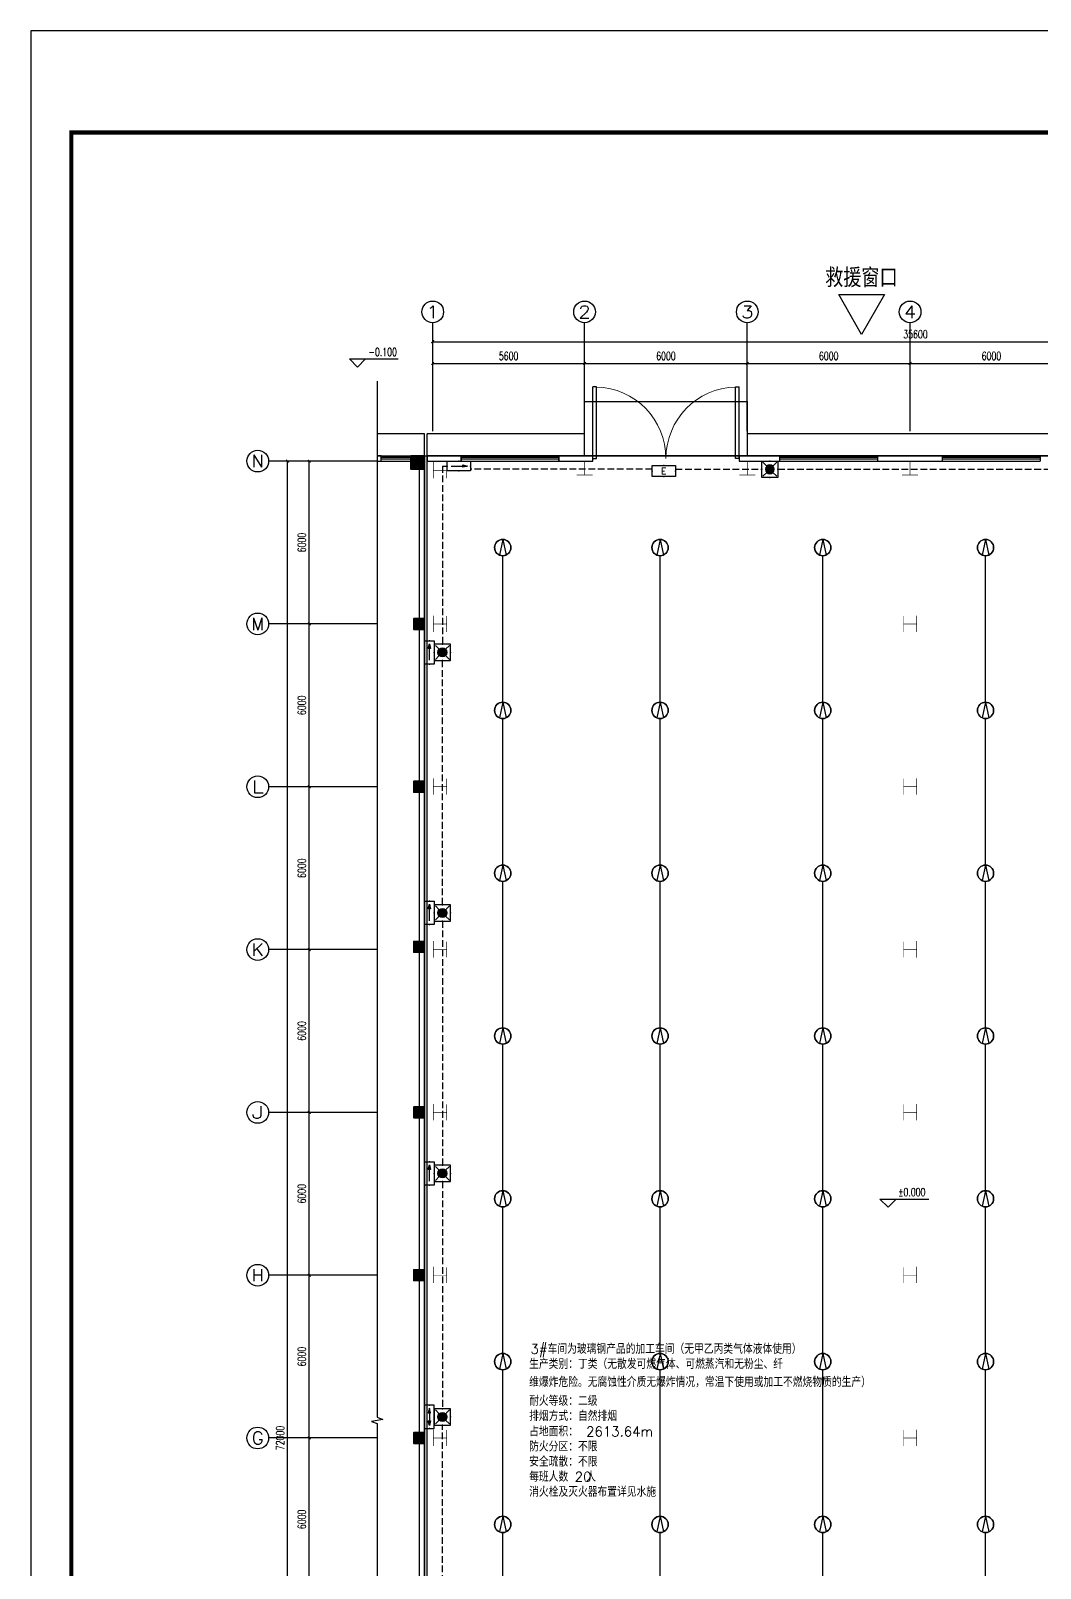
# Model space of a CAD drawing. Extents: x 524855 to 963750, y -788556 to -453694.
# Drawn here: x 681432 to 718651, y -670378 to -613718 of the extents above; entities that cross this region are included whole.
import ezdxf
from ezdxf.enums import TextEntityAlignment as Align

# ---------------------------------------------------------------- set-up
doc = ezdxf.new("R2010")
doc.units = 0
doc.header["$LTSCALE"] = 1000
doc.header["$MEASUREMENT"] = 0
doc.linetypes.add('DASH', pattern=[0.35, 0.25, -0.1])
doc.layers.get('0').update_dxf_attribs({"color": 8})
for name, color, linetype in [('AXIS', 8, 'Continuous'), ('AXIS_TEXT', 8, 'Continuous'), ('COLUMN', 8, 'Continuous'), ('DIM_ELEV', 8, 'Continuous'), ('DIM_SYMB', 8, 'Continuous'), ('E-BZ', 4, 'Continuous'), ('E-PT', 1, 'Continuous'), ('E-SB', 3, 'Continuous'), ('E-YJ', 2, 'DASH'), ('GROUND', 8, 'Continuous'), ('PUB_HATCH', 8, 'Continuous'), ('PUB_TEXT', 8, 'Continuous'), ('RAIL', 8, 'Continuous'), ('WALL', 8, 'Continuous'), ('WINDOW', 8, 'Continuous')]:
    doc.layers.add(name, color=color, linetype=linetype)
doc.layers.add('柱', color=8, linetype='Continuous', lineweight=35)
doc.styles.add('_TCH_AXIS', font='COMPLEX', dxfattribs={"bigfont": 'GBCBIG'})
doc.styles.add('_TCH_DIM', font='SIMPLEX', dxfattribs={"bigfont": 'GBCBIG'})
doc.styles.add('_TCH_DIM_T3', font='SIMPLEX', dxfattribs={"width": 0.705882, "bigfont": 'GBCBIG'})
doc.styles.add('_TEL_ATTDEF', font='SIMPLEX', dxfattribs={"bigfont": 'HZTXT'})
doc.styles.add('_TEL_DIM', font='SIMPLEX', dxfattribs={"width": 0.8, "height": 3.5, "bigfont": 'HZTXT'})
doc.styles.add('COMPLEX', font='COMPLEX')
doc.styles.add('hztxt', font='txt', dxfattribs={"height": 10, "bigfont": 'hztxt.shx'})
doc.styles.add('宋体(0.8)', font='', dxfattribs={"width": 0.8})
doc.styles.get('宋体(0.8)').set_extended_font_data('SimSun')
doc.dimstyles.new('_TCH_ARCH&&100', dxfattribs={"dimtxt": 297.5, "dimasz": 100, "dimexe": 250, "dimexo": 300, "dimgap": 126.25, "dimtad": 1, "dimdec": 0, "dimzin": 0, "dimdsep": 46, "dimtxsty": '_TCH_DIM_T3', "dimblk": 'ARCHTICK', "dimcen": 0.09, "dimazin": 2, "dimtfac": 1, "dimtdec": 0, "dimtix": 1, "dimtmove": 2, "dimatfit": 3, "dimfxl": 0, "dimtolj": 1, "dimtzin": 0, "dimarcsym": 0})

# ---------------------------------------------------------------- blocks, each defined once
blk = doc.blocks.new('$WINLIB2D$00000001')
at = {"color": 0}
for points in [[(-0.5, 0.5), (-0.5, -0.5)], [(-0.5, 0.5), (0.5, 0.5)], [(0.5, -0.5), (0.5, 0.5)], [(0.5, 0.167), (-0.5, 0.167)], [(0.5, -0.167), (-0.5, -0.167)], [(-0.5, -0.5), (0.5, -0.5)]]:
    blk.add_lwpolyline(points, dxfattribs=at)
blk = doc.blocks.new('$DorLib2D$00000002')
for p, q in [((-0.5, 0), (-0.5, 0.4875)), ((-0.475, 0.4875), (-0.5, 0.4875)), ((-0.475, 0), (-0.475, 0.4875)), ((0.475, 0), (0.475, 0.4875)), ((0.475, 0.4875), (0.5, 0.4875)), ((0.5, 0), (0.5, 0.4875)), ((-0.5, 0), (-0.475, 0)), ((0.5, 0), (0.475, 0))]:
    blk.add_line(p, q)
at = {"lineweight": 13}
for centre, start, end in [((-0.4875, 0), 0, 88.53072), ((0.4875, 0), 91.46928, 180)]:
    blk.add_arc(centre, 0.4875, start, end, dxfattribs=at)
blk = doc.blocks.new('_FZH')
blk.add_lwpolyline([(-0.5, -0.5), (0.5, -0.5), (0.5, 0.5), (-0.5, 0.5)], close=True)
at = {"layer": 'PUB_HATCH'}
blk.add_solid([(-0.5, -0.5), (0.5, -0.5), (-0.5, 0.5), (0.5, 0.5)], dxfattribs=at)
blk = doc.blocks.new('_AXISO')
blk.add_circle((0, 0), 0.5)
at = {"layer": 'AXIS_TEXT', "style": 'COMPLEX', "width": 1.041667}
blk.add_attdef('A', text='', height=0.56, dxfattribs=at).set_placement((-0.25, -0.28), (0.25, -0.28), align=Align.FIT)
blk = doc.blocks.new('_ArchTick')
at = {"color": 0, "linetype": 'ByBlock', "const_width": 0.4}
blk.add_lwpolyline([(-0.5, -0.5), (0.5, 0.5)], dxfattribs=at)
blk = doc.blocks.new('*D58')
at = {"layer": 'AXIS', "color": 0, "lineweight": -2}
for p, q in [((696251, -628178), (696251, -624928)), ((731851, -628178), (731851, -624928)), ((696251, -625178), (731851, -625178))]:
    blk.add_line(p, q, dxfattribs=at)
at = {"layer": 'Defpoints', "color": 0}
for p in [(731851, -625178), (696251, -628478), (731851, -628478)]:
    blk.add_point(p, dxfattribs=at)
at = {"layer": 'AXIS', "color": 0, "lineweight": -2, "xscale": 100, "yscale": 100, "zscale": 100, "rotation": 180}
blk.add_blockref('_ArchTick', (696251, -625178), dxfattribs=at)
at = {"layer": 'AXIS', "color": 0, "lineweight": -2, "xscale": 100, "yscale": 100, "zscale": 100}
blk.add_blockref('_ArchTick', (731851, -625178), dxfattribs=at)
at = {"layer": 'AXIS', "color": 0, "insert": (714051, -624903), "char_height": 297.5, "attachment_point": 5, "style": '_TCH_DIM_T3'}
blk.add_mtext('\\A1;35600', dxfattribs=at)
blk = doc.blocks.new('*D59')
at = {"layer": 'AXIS', "color": 0, "lineweight": -2}
for p, q in [((696251, -628178), (696251, -625728)), ((696251, -625978), (701851, -625978)), ((701851, -628178), (701851, -625728))]:
    blk.add_line(p, q, dxfattribs=at)
at = {"layer": 'Defpoints', "color": 0}
for p in [(701851, -625978), (696251, -628478), (701851, -628478)]:
    blk.add_point(p, dxfattribs=at)
at = {"layer": 'AXIS', "color": 0, "lineweight": -2, "xscale": 100, "yscale": 100, "zscale": 100, "rotation": 180}
blk.add_blockref('_ArchTick', (696251, -625978), dxfattribs=at)
at = {"layer": 'AXIS', "color": 0, "lineweight": -2, "xscale": 100, "yscale": 100, "zscale": 100}
blk.add_blockref('_ArchTick', (701851, -625978), dxfattribs=at)
at = {"layer": 'AXIS', "color": 0, "insert": (699051, -625703), "char_height": 297.5, "attachment_point": 5, "style": '_TCH_DIM_T3'}
blk.add_mtext('\\A1;5600', dxfattribs=at)
blk = doc.blocks.new('*D60')
at = {"layer": 'AXIS', "color": 0, "lineweight": -2}
for p, q in [((701851, -628178), (701851, -625728)), ((701851, -625978), (707851, -625978)), ((707851, -628178), (707851, -625728))]:
    blk.add_line(p, q, dxfattribs=at)
at = {"layer": 'Defpoints', "color": 0}
for p in [(707851, -625978), (701851, -628478), (707851, -628478)]:
    blk.add_point(p, dxfattribs=at)
at = {"layer": 'AXIS', "color": 0, "lineweight": -2, "xscale": 100, "yscale": 100, "zscale": 100, "rotation": 180}
blk.add_blockref('_ArchTick', (701851, -625978), dxfattribs=at)
at = {"layer": 'AXIS', "color": 0, "lineweight": -2, "xscale": 100, "yscale": 100, "zscale": 100}
blk.add_blockref('_ArchTick', (707851, -625978), dxfattribs=at)
at = {"layer": 'AXIS', "color": 0, "insert": (704851, -625703), "char_height": 297.5, "attachment_point": 5, "style": '_TCH_DIM_T3'}
blk.add_mtext('\\A1;6000', dxfattribs=at)
blk = doc.blocks.new('*D61')
at = {"layer": 'AXIS', "color": 0, "lineweight": -2}
for p, q in [((707851, -628178), (707851, -625728)), ((707851, -625978), (713851, -625978)), ((713851, -628178), (713851, -625728))]:
    blk.add_line(p, q, dxfattribs=at)
at = {"layer": 'Defpoints', "color": 0}
for p in [(713851, -625978), (707851, -628478), (713851, -628478)]:
    blk.add_point(p, dxfattribs=at)
at = {"layer": 'AXIS', "color": 0, "lineweight": -2, "xscale": 100, "yscale": 100, "zscale": 100, "rotation": 180}
blk.add_blockref('_ArchTick', (707851, -625978), dxfattribs=at)
at = {"layer": 'AXIS', "color": 0, "lineweight": -2, "xscale": 100, "yscale": 100, "zscale": 100}
blk.add_blockref('_ArchTick', (713851, -625978), dxfattribs=at)
at = {"layer": 'AXIS', "color": 0, "insert": (710851, -625703), "char_height": 297.5, "attachment_point": 5, "style": '_TCH_DIM_T3'}
blk.add_mtext('\\A1;6000', dxfattribs=at)
blk = doc.blocks.new('*D62')
at = {"layer": 'AXIS', "color": 0, "lineweight": -2}
for p, q in [((713851, -628178), (713851, -625728)), ((713851, -625978), (719851, -625978)), ((719851, -628178), (719851, -625728))]:
    blk.add_line(p, q, dxfattribs=at)
at = {"layer": 'Defpoints', "color": 0}
for p in [(719851, -625978), (713851, -628478), (719851, -628478)]:
    blk.add_point(p, dxfattribs=at)
at = {"layer": 'AXIS', "color": 0, "lineweight": -2, "xscale": 100, "yscale": 100, "zscale": 100, "rotation": 180}
blk.add_blockref('_ArchTick', (713851, -625978), dxfattribs=at)
at = {"layer": 'AXIS', "color": 0, "lineweight": -2, "xscale": 100, "yscale": 100, "zscale": 100}
blk.add_blockref('_ArchTick', (719851, -625978), dxfattribs=at)
at = {"layer": 'AXIS', "color": 0, "insert": (716851, -625703), "char_height": 297.5, "attachment_point": 5, "style": '_TCH_DIM_T3'}
blk.add_mtext('\\A1;6000', dxfattribs=at)
blk = doc.blocks.new('*D79')
at = {"layer": 'AXIS', "color": 0, "lineweight": -2}
for p, q in [((693901, -629578), (690651, -629578)), ((690901, -701578), (690901, -629578)), ((693901, -701578), (690651, -701578))]:
    blk.add_line(p, q, dxfattribs=at)
at = {"layer": 'Defpoints', "color": 0}
for p in [(690901, -629578), (694201, -629578), (694201, -701578)]:
    blk.add_point(p, dxfattribs=at)
at = {"layer": 'AXIS', "color": 0, "lineweight": -2, "xscale": 100, "yscale": 100, "zscale": 100}
for p, rotation in [((690901, -629578), 90), ((690901, -701578), 270)]:
    blk.add_blockref('_ArchTick', p, dxfattribs=dict(at, rotation=rotation))
at = {"layer": 'AXIS', "color": 0, "insert": (690626, -665578), "char_height": 297.5, "attachment_point": 5, "rotation": 90, "style": '_TCH_DIM_T3'}
blk.add_mtext('\\A1;72000', dxfattribs=at)
blk = doc.blocks.new('*D85')
at = {"layer": 'AXIS', "color": 0, "lineweight": -2}
for p, q in [((693901, -665578), (691451, -665578)), ((691701, -671578), (691701, -665578)), ((693901, -671578), (691451, -671578))]:
    blk.add_line(p, q, dxfattribs=at)
at = {"layer": 'Defpoints', "color": 0}
for p in [(691701, -665578), (694201, -665578), (694201, -671578)]:
    blk.add_point(p, dxfattribs=at)
at = {"layer": 'AXIS', "color": 0, "lineweight": -2, "xscale": 100, "yscale": 100, "zscale": 100}
for p, rotation in [((691701, -665578), 90), ((691701, -671578), 270)]:
    blk.add_blockref('_ArchTick', p, dxfattribs=dict(at, rotation=rotation))
at = {"layer": 'AXIS', "color": 0, "insert": (691426, -668578), "char_height": 297.5, "attachment_point": 5, "rotation": 90, "style": '_TCH_DIM_T3'}
blk.add_mtext('\\A1;6000', dxfattribs=at)
blk = doc.blocks.new('*D86')
at = {"layer": 'AXIS', "color": 0, "lineweight": -2}
for p, q in [((693901, -659578), (691451, -659578)), ((691701, -665578), (691701, -659578)), ((693901, -665578), (691451, -665578))]:
    blk.add_line(p, q, dxfattribs=at)
at = {"layer": 'Defpoints', "color": 0}
for p in [(691701, -659578), (694201, -659578), (694201, -665578)]:
    blk.add_point(p, dxfattribs=at)
at = {"layer": 'AXIS', "color": 0, "lineweight": -2, "xscale": 100, "yscale": 100, "zscale": 100}
for p, rotation in [((691701, -659578), 90), ((691701, -665578), 270)]:
    blk.add_blockref('_ArchTick', p, dxfattribs=dict(at, rotation=rotation))
at = {"layer": 'AXIS', "color": 0, "insert": (691426, -662578), "char_height": 297.5, "attachment_point": 5, "rotation": 90, "style": '_TCH_DIM_T3'}
blk.add_mtext('\\A1;6000', dxfattribs=at)
blk = doc.blocks.new('*D87')
at = {"layer": 'AXIS', "color": 0, "lineweight": -2}
for p, q in [((693901, -653578), (691451, -653578)), ((691701, -659578), (691701, -653578)), ((693901, -659578), (691451, -659578))]:
    blk.add_line(p, q, dxfattribs=at)
at = {"layer": 'Defpoints', "color": 0}
for p in [(691701, -653578), (694201, -653578), (694201, -659578)]:
    blk.add_point(p, dxfattribs=at)
at = {"layer": 'AXIS', "color": 0, "lineweight": -2, "xscale": 100, "yscale": 100, "zscale": 100}
for p, rotation in [((691701, -653578), 90), ((691701, -659578), 270)]:
    blk.add_blockref('_ArchTick', p, dxfattribs=dict(at, rotation=rotation))
at = {"layer": 'AXIS', "color": 0, "insert": (691426, -656578), "char_height": 297.5, "attachment_point": 5, "rotation": 90, "style": '_TCH_DIM_T3'}
blk.add_mtext('\\A1;6000', dxfattribs=at)
blk = doc.blocks.new('*D88')
at = {"layer": 'AXIS', "color": 0, "lineweight": -2}
for p, q in [((693901, -647578), (691451, -647578)), ((691701, -653578), (691701, -647578)), ((693901, -653578), (691451, -653578))]:
    blk.add_line(p, q, dxfattribs=at)
at = {"layer": 'Defpoints', "color": 0}
for p in [(691701, -647578), (694201, -647578), (694201, -653578)]:
    blk.add_point(p, dxfattribs=at)
at = {"layer": 'AXIS', "color": 0, "lineweight": -2, "xscale": 100, "yscale": 100, "zscale": 100}
for p, rotation in [((691701, -647578), 90), ((691701, -653578), 270)]:
    blk.add_blockref('_ArchTick', p, dxfattribs=dict(at, rotation=rotation))
at = {"layer": 'AXIS', "color": 0, "insert": (691426, -650578), "char_height": 297.5, "attachment_point": 5, "rotation": 90, "style": '_TCH_DIM_T3'}
blk.add_mtext('\\A1;6000', dxfattribs=at)
blk = doc.blocks.new('*D89')
at = {"layer": 'AXIS', "color": 0, "lineweight": -2}
for p, q in [((693901, -641578), (691451, -641578)), ((691701, -647578), (691701, -641578)), ((693901, -647578), (691451, -647578))]:
    blk.add_line(p, q, dxfattribs=at)
at = {"layer": 'Defpoints', "color": 0}
for p in [(691701, -641578), (694201, -641578), (694201, -647578)]:
    blk.add_point(p, dxfattribs=at)
at = {"layer": 'AXIS', "color": 0, "lineweight": -2, "xscale": 100, "yscale": 100, "zscale": 100}
for p, rotation in [((691701, -641578), 90), ((691701, -647578), 270)]:
    blk.add_blockref('_ArchTick', p, dxfattribs=dict(at, rotation=rotation))
at = {"layer": 'AXIS', "color": 0, "insert": (691426, -644578), "char_height": 297.5, "attachment_point": 5, "rotation": 90, "style": '_TCH_DIM_T3'}
blk.add_mtext('\\A1;6000', dxfattribs=at)
blk = doc.blocks.new('*D90')
at = {"layer": 'AXIS', "color": 0, "lineweight": -2}
for p, q in [((693901, -635578), (691451, -635578)), ((691701, -641578), (691701, -635578)), ((693901, -641578), (691451, -641578))]:
    blk.add_line(p, q, dxfattribs=at)
at = {"layer": 'Defpoints', "color": 0}
for p in [(691701, -635578), (694201, -635578), (694201, -641578)]:
    blk.add_point(p, dxfattribs=at)
at = {"layer": 'AXIS', "color": 0, "lineweight": -2, "xscale": 100, "yscale": 100, "zscale": 100}
for p, rotation in [((691701, -635578), 90), ((691701, -641578), 270)]:
    blk.add_blockref('_ArchTick', p, dxfattribs=dict(at, rotation=rotation))
at = {"layer": 'AXIS', "color": 0, "insert": (691426, -638578), "char_height": 297.5, "attachment_point": 5, "rotation": 90, "style": '_TCH_DIM_T3'}
blk.add_mtext('\\A1;6000', dxfattribs=at)
blk = doc.blocks.new('*D91')
at = {"layer": 'AXIS', "color": 0, "lineweight": -2}
for p, q in [((693901, -629578), (691451, -629578)), ((691701, -635578), (691701, -629578)), ((693901, -635578), (691451, -635578))]:
    blk.add_line(p, q, dxfattribs=at)
at = {"layer": 'Defpoints', "color": 0}
for p in [(691701, -629578), (694201, -629578), (694201, -635578)]:
    blk.add_point(p, dxfattribs=at)
at = {"layer": 'AXIS', "color": 0, "lineweight": -2, "xscale": 100, "yscale": 100, "zscale": 100}
for p, rotation in [((691701, -629578), 90), ((691701, -635578), 270)]:
    blk.add_blockref('_ArchTick', p, dxfattribs=dict(at, rotation=rotation))
at = {"layer": 'AXIS', "color": 0, "insert": (691426, -632578), "char_height": 297.5, "attachment_point": 5, "rotation": 90, "style": '_TCH_DIM_T3'}
blk.add_mtext('\\A1;6000', dxfattribs=at)
blk = doc.blocks.new('$equip$00002832')
for q in [(-0.203, -0.457), (0.203, -0.457)]:
    blk.add_line((0, 0.5), q)
blk.add_lwpolyline([(0.5, 0, 1), (-0.5, 0, 1), (0.5, 0, -0.625089)], format="xyb")
blk.add_circle((0, 0), 0.5)
for p in [(-0.5, 0), (0, 0.5), (0.5, 0), (0, -0.5)]:
    blk.add_point(p)
at = {"color": 7, "style": '_TEL_DIM', "flags": 1}
for tag in ['A', 'REMARK']:
    blk.add_attdef(tag, text='', height=0.00002, dxfattribs=at).set_placement((0, 0), align=Align.MIDDLE_CENTER)
blk = doc.blocks.new('$equip$00002534')
for p, q in [((-0.72, 0.66), (-0.72, 0)), ((0.72, 0.66), (-0.72, 0.66)), ((-0.72, 0), (0.72, 0)), ((0.72, 0), (0.72, 0.66))]:
    blk.add_line(p, q)
blk.add_lwpolyline([(-0.72, 0.66), (-0.72, 0), (0.72, 0), (0.72, 0.66), (-0.72, 0.66), (-0.72, 0)])
for p in [(-0.72, 0.33), (0, 0.66), (0, 0), (0.72, 0.33)]:
    blk.add_point(p)
at = {"color": 7, "style": '_TEL_DIM'}
blk.add_attdef('$TEXT$', text='', height=0.4, dxfattribs=at).set_placement((0, 0.33), align=Align.MIDDLE_CENTER)
at = {"color": 7, "style": '_TEL_DIM', "flags": 1}
blk.add_attdef('A', text='', height=0.00002, dxfattribs=at).set_placement((0, 0), align=Align.MIDDLE_CENTER)
blk = doc.blocks.new('$equip$00002604')
blk.add_hatch(color=256).paths.add_polyline_path([(0.275, 0.5, 1), (-0.274, 0.5, 1)])
for p, q in [((-0.429, 0.929), (-0.194, 0.694)), ((-0.429, 0.071), (-0.194, 0.306)), ((0.194, 0.694), (0.429, 0.929)), ((0.194, 0.306), (0.429, 0.071))]:
    blk.add_line(p, q)
blk.add_lwpolyline([(-0.5, 1), (-0.5, 0), (0.5, 0), (0.5, 1), (-0.5, 1), (-0.5, 0)])
blk.add_lwpolyline([(-0.5, 1), (-0.5, 0), (0.5, 0), (0.5, 1)], close=True)
blk.add_circle((0, 0.5), 0.275)
for p in [(0, 1), (-0.5, 0.5), (0, 0), (0.5, 0.5)]:
    blk.add_point(p)
at = {"color": 7, "style": '_TEL_DIM', "flags": 1}
blk.add_attdef('A', text='', height=0.000025, dxfattribs=at).set_placement((0, 0), align=Align.MIDDLE_CENTER)
blk = doc.blocks.new('$equip$00002540')
blk.add_hatch(color=256).paths.add_polyline_path([(0.24, 0.372), (0.24, 0.228), (0.528, 0.3)])
for p, q in [((-0.72, 0.6), (-0.72, 0)), ((0.72, 0.6), (-0.72, 0.6)), ((-0.72, 0), (0.72, 0)), ((0.24, 0.372), (0.24, 0.228)), ((0.528, 0.3), (0.24, 0.372)), ((0.24, 0.228), (0.528, 0.3)), ((0.72, 0), (0.72, 0.6))]:
    blk.add_line(p, q)
at = {"color": 7}
blk.add_line((-0.48, 0.3), (0.48, 0.3), dxfattribs=at)
blk.add_lwpolyline([(-0.72, 0.6), (-0.72, 0), (0.72, 0), (0.72, 0.6), (-0.72, 0.6), (-0.72, 0)])
for p in [(-0.72, 0.3), (0, 0.6), (0, 0), (0.72, 0.3)]:
    blk.add_point(p)
at = {"color": 7, "style": '_TEL_DIM', "flags": 1}
blk.add_attdef('A', text='', height=0.00002, dxfattribs=at).set_placement((0, 0), align=Align.MIDDLE_CENTER)
blk = doc.blocks.new('$equip_U$00000084(DESKTOP-MDJN9SN)')
h = blk.add_hatch(color=256)
h.paths.add_polyline_path([(-0.528, 0.3), (-0.24, 0.372), (-0.24, 0.3)])
h.paths.add_polyline_path([(-0.24, 0.3), (-0.24, 0.228), (-0.528, 0.3)])
h = blk.add_hatch(color=256)
h.paths.add_polyline_path([(0.528, 0.3), (0.24, 0.372), (0.24, 0.3)])
h.paths.add_polyline_path([(0.24, 0.3), (0.24, 0.228), (0.528, 0.3)])
for p, q in [((0.72, 0.6), (-0.72, 0.6)), ((-0.72, 0.6), (-0.72, 0)), ((-0.72, 0), (0.72, 0)), ((-0.24, 0.372), (-0.528, 0.3)), ((-0.528, 0.3), (-0.24, 0.228)), ((-0.24, 0.228), (-0.24, 0.372)), ((0.24, 0.372), (0.528, 0.3)), ((0.24, 0.228), (0.24, 0.372)), ((0.528, 0.3), (0.24, 0.228)), ((0.72, 0), (0.72, 0.6))]:
    blk.add_line(p, q)
at = {"color": 7}
blk.add_line((-0.48, 0.3), (0.48, 0.3), dxfattribs=at)
for p in [(-0.72, 0.3), (0, 0.6), (0, 0), (0.72, 0.3)]:
    blk.add_point(p)
at = {"color": 7, "style": '_TEL_DIM', "flags": 1}
for tag in ['A', 'REMARK']:
    blk.add_attdef(tag, text='', height=0.000025, dxfattribs=at).set_placement((0, 0), align=Align.MIDDLE_CENTER)
blk = doc.blocks.new('1FFF')
at = {"flags": 128}
blk.add_lwpolyline([(712066.1, -624907.8), (711219.5, -623441.5), (712912.6, -623441.5)], close=True, dxfattribs=at)
at = {"ltscale": 10, "const_width": 20}
for points in [[(696278.8, -630193.7), (696278.8, -629608.9)], [(696278.8, -630193.7), (696278.8, -629608.9)], [(696278.8, -630193.7), (696278.8, -629608.9)], [(696278.8, -630196.2), (696278.8, -629611.4)], [(696278.8, -630212), (696278.8, -629627.2)], [(696278.8, -630212.2), (696278.8, -629627.4)], [(696766.4, -629919.6), (696278.8, -629919.6)], [(696766.4, -630212), (696766.4, -629627.2)], [(702124.9, -629600.1), (701540.1, -629600.1)], [(702124.9, -629600.1), (701540.1, -629600.1)], [(702124.9, -629600.1), (701540.1, -629600.1)], [(702127.4, -629600.1), (701542.6, -629600.1)], [(702143.2, -629600.1), (701558.4, -629600.1)], [(702143.4, -629600.1), (701558.6, -629600.1)], [(701850.8, -630087.7), (701850.8, -629600.1)], [(708124.9, -629600.1), (707540.1, -629600.1)], [(708124.9, -629600.1), (707540.1, -629600.1)], [(708124.9, -629600.1), (707540.1, -629600.1)], [(708127.4, -629600.1), (707542.6, -629600.1)], [(708143.2, -629600.1), (707558.4, -629600.1)], [(708143.4, -629600.1), (707558.6, -629600.1)], [(707850.8, -630087.7), (707850.8, -629600.1)], [(714124.9, -629600.1), (713540.1, -629600.1)], [(714124.9, -629600.1), (713540.1, -629600.1)], [(714124.9, -629600.1), (713540.1, -629600.1)], [(714127.4, -629600.1), (713542.6, -629600.1)], [(714143.2, -629600.1), (713558.4, -629600.1)], [(714143.4, -629600.1), (713558.6, -629600.1)], [(713850.8, -630087.7), (713850.8, -629600.1)], [(702143.2, -630087.7), (701558.4, -630087.7)], [(708143.2, -630087.7), (707558.4, -630087.7)], [(714143.2, -630087.7), (713558.4, -630087.7)], [(696278.8, -635852.2), (696278.8, -635267.4)], [(696278.8, -635852.2), (696278.8, -635267.4)], [(696278.8, -635852.2), (696278.8, -635267.4)], [(696278.8, -635854.7), (696278.8, -635269.9)], [(696278.8, -635870.5), (696278.8, -635285.7)], [(696278.8, -635870.8), (696278.8, -635286)], [(696766.4, -635578.1), (696278.8, -635578.1)], [(696766.4, -635870.5), (696766.4, -635285.7)], [(713607.2, -635870.5), (713607.2, -635285.7)], [(713607.2, -635578.1), (714094.8, -635578.1)], [(714094.8, -635852.2), (714094.8, -635267.4)], [(714094.8, -635852.2), (714094.8, -635267.4)], [(714094.8, -635852.2), (714094.8, -635267.4)], [(714094.8, -635854.7), (714094.8, -635269.9)], [(714094.8, -635870.5), (714094.8, -635285.7)], [(714094.8, -635870.8), (714094.8, -635286)], [(696278.8, -641852.2), (696278.8, -641267.4)], [(696278.8, -641852.2), (696278.8, -641267.4)], [(696278.8, -641852.2), (696278.8, -641267.4)], [(696278.8, -641854.7), (696278.8, -641269.9)], [(696278.8, -641870.5), (696278.8, -641285.7)], [(696278.8, -641870.8), (696278.8, -641286)], [(696766.4, -641870.5), (696766.4, -641285.7)], [(713607.2, -641870.5), (713607.2, -641285.7)], [(714094.8, -641852.2), (714094.8, -641267.4)], [(714094.8, -641852.2), (714094.8, -641267.4)], [(714094.8, -641852.2), (714094.8, -641267.4)], [(714094.8, -641854.7), (714094.8, -641269.9)], [(714094.8, -641870.5), (714094.8, -641285.7)], [(714094.8, -641870.8), (714094.8, -641286)], [(696766.4, -641578.1), (696278.8, -641578.1)], [(713607.2, -641578.1), (714094.8, -641578.1)], [(696278.8, -647852.2), (696278.8, -647267.4)], [(696278.8, -647852.2), (696278.8, -647267.4)], [(696278.8, -647852.2), (696278.8, -647267.4)], [(696278.8, -647854.7), (696278.8, -647269.9)], [(696278.8, -647870.5), (696278.8, -647285.7)], [(696278.8, -647870.8), (696278.8, -647286)], [(696766.4, -647578.1), (696278.8, -647578.1)], [(696766.4, -647870.5), (696766.4, -647285.7)], [(713607.2, -647870.5), (713607.2, -647285.7)], [(713607.2, -647578.1), (714094.8, -647578.1)], [(714094.8, -647852.2), (714094.8, -647267.4)], [(714094.8, -647852.2), (714094.8, -647267.4)], [(714094.8, -647852.2), (714094.8, -647267.4)], [(714094.8, -647854.7), (714094.8, -647269.9)], [(714094.8, -647870.5), (714094.8, -647285.7)], [(714094.8, -647870.8), (714094.8, -647286)], [(696278.8, -653852.2), (696278.8, -653267.4)], [(696278.8, -653852.2), (696278.8, -653267.4)], [(696278.8, -653852.2), (696278.8, -653267.4)], [(696278.8, -653854.7), (696278.8, -653269.9)], [(696278.8, -653870.5), (696278.8, -653285.7)], [(696278.8, -653870.8), (696278.8, -653286)], [(696766.4, -653870.5), (696766.4, -653285.7)], [(713607.2, -653870.5), (713607.2, -653285.7)], [(714094.8, -653852.2), (714094.8, -653267.4)], [(714094.8, -653852.2), (714094.8, -653267.4)], [(714094.8, -653852.2), (714094.8, -653267.4)], [(714094.8, -653854.7), (714094.8, -653269.9)], [(714094.8, -653870.5), (714094.8, -653285.7)], [(714094.8, -653870.8), (714094.8, -653286)], [(696766.4, -653578.1), (696278.8, -653578.1)], [(713607.2, -653578.1), (714094.8, -653578.1)], [(696278.8, -659852.2), (696278.8, -659267.4)], [(696278.8, -659852.2), (696278.8, -659267.4)], [(696278.8, -659852.2), (696278.8, -659267.4)], [(696278.8, -659854.7), (696278.8, -659269.9)], [(696278.8, -659870.5), (696278.8, -659285.7)], [(696278.8, -659870.8), (696278.8, -659286)], [(696766.4, -659870.5), (696766.4, -659285.7)], [(713607.2, -659870.5), (713607.2, -659285.7)], [(714094.8, -659852.2), (714094.8, -659267.4)], [(714094.8, -659852.2), (714094.8, -659267.4)], [(714094.8, -659852.2), (714094.8, -659267.4)], [(714094.8, -659854.7), (714094.8, -659269.9)], [(714094.8, -659870.5), (714094.8, -659285.7)], [(714094.8, -659870.8), (714094.8, -659286)], [(696766.4, -659578.1), (696278.8, -659578.1)], [(713607.2, -659578.1), (714094.8, -659578.1)], [(696278.8, -665852.2), (696278.8, -665267.4)], [(696278.8, -665852.2), (696278.8, -665267.4)], [(696278.8, -665852.2), (696278.8, -665267.4)], [(696278.8, -665854.7), (696278.8, -665269.9)], [(696278.8, -665870.5), (696278.8, -665285.7)], [(696278.8, -665870.8), (696278.8, -665286)], [(696766.4, -665578.1), (696278.8, -665578.1)], [(696766.4, -665870.5), (696766.4, -665285.7)], [(713607.2, -665870.5), (713607.2, -665285.7)], [(713607.2, -665578.1), (714094.8, -665578.1)], [(714094.8, -665852.2), (714094.8, -665267.4)], [(714094.8, -665852.2), (714094.8, -665267.4)], [(714094.8, -665852.2), (714094.8, -665267.4)], [(714094.8, -665854.7), (714094.8, -665269.9)], [(714094.8, -665870.5), (714094.8, -665285.7)], [(714094.8, -665870.8), (714094.8, -665286)]]:
    blk.add_lwpolyline(points, dxfattribs=at)
at = {"layer": 'AXIS'}
for p, q in [((696251, -628478.1), (696251, -624478.1)), ((701851, -628478.1), (701851, -624478.1)), ((707851, -628478.1), (707851, -624478.1)), ((713851, -628478.1), (713851, -624478.1)), ((694201, -629578.1), (690201, -629578.1)), ((694201, -635578.1), (690201, -635578.1)), ((694201, -641578.1), (690201, -641578.1)), ((694201, -647578.1), (690201, -647578.1)), ((694201, -653578.1), (690201, -653578.1)), ((694201, -659578.1), (690201, -659578.1)), ((694201, -665578.1), (690201, -665578.1))]:
    blk.add_line(p, q, dxfattribs=at)
at = {"layer": 'DIM_ELEV'}
for p, q in [((693478.7, -626110.3), (693178.7, -625810.3)), ((693178.7, -625810.3), (694978.7, -625810.3)), ((693478.7, -626110.3), (693778.7, -625810.3)), ((713040.3, -657072), (712740.3, -656772)), ((712740.3, -656772), (714540.3, -656772)), ((713040.3, -657072), (713340.3, -656772))]:
    blk.add_line(p, q, dxfattribs=at)
at = {"layer": 'DIM_SYMB'}
blk.add_lwpolyline([(694201, -626625.6), (694201, -664814.4), (694411, -664890.9), (693991, -664964.9), (694201, -665039.4), (694201, -703228.3)], dxfattribs=at)
at = {"layer": 'GROUND'}
for p, q in [((695951, -628578.1), (694201, -628578.1)), ((701851, -628578.1), (696051, -628578.1)), ((719851, -628578.1), (707851, -628578.1)), ((732051, -629378.1), (696051, -629378.1))]:
    blk.add_line(p, q, dxfattribs=at)
blk.add_lwpolyline([(695951, -629378.1), (732051, -629378.1), (732051, -701778.1), (695951, -701778.1)], close=True, dxfattribs=at)
at = {"layer": 'RAIL', "ltscale": 0.5}
for p, q in [((701851, -627378.1), (707851, -627378.1)), ((701851, -629378.1), (701851, -627378.1)), ((695951, -629378.1), (695951, -628578.1)), ((696051, -629378.1), (696051, -628578.1)), ((694201, -629378.1), (695951, -629378.1)), ((696051, -629378.1), (696051, -629578.1))]:
    blk.add_line(p, q, dxfattribs=at)
at = {"layer": 'RAIL', "color": 0, "ltscale": 0.5}
for p, q in [((695951, -701778.1), (695951, -629378.1)), ((696051, -701778.1), (696051, -629378.1))]:
    blk.add_line(p, q, dxfattribs=at)
at = {"layer": 'RAIL', "ltscale": 0.5}
blk.add_lwpolyline([(701851, -627378.1), (707851, -627378.1), (707851, -629378.1), (701851, -629378.1)], close=True, dxfattribs=at)
at = {"layer": 'WALL'}
for p, q in [((694351, -629378.1), (694201, -629378.1)), ((694201, -629378.1), (694201, -629578.1)), ((694351, -629578.1), (694351, -629378.1)), ((697301, -629378.1), (696051, -629378.1)), ((696051, -629378.1), (696051, -629578.1)), ((697301, -629578.1), (697301, -629378.1)), ((702151, -629378.1), (700901, -629378.1)), ((700901, -629378.1), (700901, -629578.1)), ((702151, -629578.1), (702151, -629378.1)), ((709051, -629378.1), (707551, -629378.1)), ((707551, -629378.1), (707551, -629578.1)), ((709051, -629578.1), (709051, -629378.1)), ((715051, -629378.1), (712651, -629378.1)), ((712651, -629378.1), (712651, -629578.1)), ((715051, -629578.1), (715051, -629378.1)), ((694201, -629578.1), (694351, -629578.1)), ((695751, -629878.1), (695751, -635378.1)), ((695951, -629878.1), (695951, -635378.1)), ((696051, -629578.1), (697301, -629578.1)), ((700901, -629578.1), (702151, -629578.1)), ((707551, -629578.1), (709051, -629578.1)), ((712651, -629578.1), (715051, -629578.1)), ((695751, -635778.1), (695751, -641378.1)), ((695951, -635778.1), (695951, -641378.1)), ((695751, -641778.1), (695751, -647278.1)), ((695951, -641778.1), (695951, -647278.1)), ((695751, -647678.1), (695751, -653378.1)), ((695951, -647678.1), (695951, -653378.1)), ((695751, -653778.1), (695751, -659378.1)), ((695951, -653778.1), (695951, -659378.1)), ((695751, -659778.1), (695751, -665378.1)), ((695951, -659778.1), (695951, -665378.1)), ((695751, -665778.1), (695751, -671378.1)), ((695951, -665778.1), (695951, -671378.1))]:
    blk.add_line(p, q, dxfattribs=at)
at = {"layer": '柱', "ltscale": 1}
for points in [[(695951, -629878.1), (695951, -629378.1), (695451, -629378.1), (695451, -629878.1)], [(695951, -635778.1), (695951, -635378.1), (695551, -635378.1), (695551, -635778.1)], [(695951, -641778.1), (695951, -641378.1), (695551, -641378.1), (695551, -641778.1)], [(695951, -647678.1), (695951, -647278.1), (695551, -647278.1), (695551, -647678.1)], [(695951, -653778.1), (695951, -653378.1), (695551, -653378.1), (695551, -653778.1)], [(695951, -659778.1), (695951, -659378.1), (695551, -659378.1), (695551, -659778.1)], [(695951, -665778.1), (695951, -665378.1), (695551, -665378.1), (695551, -665778.1)]]:
    blk.add_lwpolyline(points, close=True, dxfattribs=at)
at = {"layer": 'AXIS'}
ref = blk.add_blockref('_AXISO', (696251, -624078.1), dxfattribs=dict(at, xscale=800, yscale=800, zscale=800))
ref.add_attrib('A', '1', dxfattribs={"layer": 'AXIS_TEXT', "ltscale": 0.5, "height": 452.5, "style": '_TCH_AXIS', "width": 2.333333}).set_placement((696024.8, -624304.4), (696477.3, -624304.4), align=Align.FIT)
ref = blk.add_blockref('_AXISO', (701851, -624078.1), dxfattribs=dict(at, xscale=800, yscale=800, zscale=800))
ref.add_attrib('A', '2', dxfattribs={"layer": 'AXIS_TEXT', "ltscale": 0.5, "height": 452.5, "style": '_TCH_AXIS', "width": 1.5}).set_placement((701624.8, -624304.4), (702077.3, -624304.4), align=Align.FIT)
ref = blk.add_blockref('_AXISO', (707851, -624078.1), dxfattribs=dict(at, xscale=800, yscale=800, zscale=800))
ref.add_attrib('A', '3', dxfattribs={"layer": 'AXIS_TEXT', "ltscale": 0.5, "height": 452.5, "style": '_TCH_AXIS', "width": 1.5}).set_placement((707624.8, -624304.4), (708077.3, -624304.4), align=Align.FIT)
ref = blk.add_blockref('_AXISO', (713851, -624078.1), dxfattribs=dict(at, xscale=800, yscale=800, zscale=800))
ref.add_attrib('A', '4', dxfattribs={"layer": 'AXIS_TEXT', "ltscale": 0.5, "height": 452.5, "style": '_TCH_AXIS', "width": 1.3125}).set_placement((713624.8, -624304.4), (714077.3, -624304.4), align=Align.FIT)
ref = blk.add_blockref('_AXISO', (689801, -629578.1), dxfattribs=dict(at, xscale=800, yscale=800, zscale=800))
ref.add_attrib('A', 'N', dxfattribs={"layer": 'AXIS_TEXT', "ltscale": 0.5, "height": 452.5, "style": '_TCH_AXIS', "width": 1.105263}).set_placement((689574.8, -629804.4), (690027.3, -629804.4), align=Align.FIT)
ref = blk.add_blockref('_AXISO', (689801, -635578.1), dxfattribs=dict(at, xscale=800, yscale=800, zscale=800))
ref.add_attrib('A', 'M', dxfattribs={"layer": 'AXIS_TEXT', "ltscale": 0.5, "height": 452.5, "style": '_TCH_AXIS'}).set_placement((689574.8, -635804.4), (690027.3, -635804.4), align=Align.FIT)
ref = blk.add_blockref('_AXISO', (689801, -641578.1), dxfattribs=dict(at, xscale=800, yscale=800, zscale=800))
ref.add_attrib('A', 'L', dxfattribs={"layer": 'AXIS_TEXT', "ltscale": 0.5, "height": 452.5, "style": '_TCH_AXIS', "width": 1.4}).set_placement((689574.8, -641804.4), (690027.3, -641804.4), align=Align.FIT)
ref = blk.add_blockref('_AXISO', (689801, -647578.1), dxfattribs=dict(at, xscale=800, yscale=800, zscale=800))
ref.add_attrib('A', 'K', dxfattribs={"layer": 'AXIS_TEXT', "ltscale": 0.5, "height": 452.5, "style": '_TCH_AXIS', "width": 1.105263}).set_placement((689574.8, -647804.4), (690027.3, -647804.4), align=Align.FIT)
ref = blk.add_blockref('_AXISO', (689801, -653578.1), dxfattribs=dict(at, xscale=800, yscale=800, zscale=800))
ref.add_attrib('A', 'J', dxfattribs={"layer": 'AXIS_TEXT', "ltscale": 0.5, "height": 452.5, "style": '_TCH_AXIS', "width": 1.909091}).set_placement((689574.8, -653804.4), (690027.3, -653804.4), align=Align.FIT)
ref = blk.add_blockref('_AXISO', (689801, -659578.1), dxfattribs=dict(at, xscale=800, yscale=800, zscale=800))
ref.add_attrib('A', 'H', dxfattribs={"layer": 'AXIS_TEXT', "ltscale": 0.5, "height": 452.5, "style": '_TCH_AXIS', "width": 1.05}).set_placement((689574.8, -659804.4), (690027.3, -659804.4), align=Align.FIT)
ref = blk.add_blockref('_AXISO', (689801, -665578.1), dxfattribs=dict(at, xscale=800, yscale=800, zscale=800))
ref.add_attrib('A', 'G', dxfattribs={"layer": 'AXIS_TEXT', "ltscale": 0.5, "height": 452.5, "style": '_TCH_AXIS', "width": 1.166667}).set_placement((689574.8, -665804.4), (690027.3, -665804.4), align=Align.FIT)
at = {"layer": 'COLUMN'}
for p, xscale, yscale, zscale in [((695701, -629628.1), 500.0000000048894, 500, 500), ((695751, -635578.1), 400, 400, 400), ((695751, -641578.1), 400, 400, 400), ((695751, -647478.1), 400, 400, 400), ((695751, -653578.1), 400, 400, 400), ((695751, -659578.1), 400, 400, 400), ((695751, -665578.1), 400, 400, 400)]:
    blk.add_blockref('_FZH', p, dxfattribs=dict(at, xscale=xscale, yscale=yscale, zscale=zscale))
at = {"layer": 'WINDOW'}
for name, p, xscale, yscale, zscale, rotation in [('$DorLib2D$00000002', (704851, -629478.1), -5400, -5400, -5400, 179.9999999999998), ('$WINLIB2D$00000001', (694901, -629478.1), -1100, 200, -1100, 180), ('$WINLIB2D$00000001', (699101, -629478.1), -3600, -200, -3600, 179.9999999999998), ('$WINLIB2D$00000001', (710851, -629478.1), -3600, 200, -3600, 179.9999999999998), ('$WINLIB2D$00000001', (716851, -629478.1), -3600, 200, -3600, 179.9999999999998)]:
    blk.add_blockref(name, p, dxfattribs=dict(at, xscale=xscale, yscale=yscale, zscale=zscale, rotation=rotation))
at = {"layer": 'DIM_ELEV', "color": 7, "style": '_TCH_DIM', "width": 0.705882}
for s, p in [('-0.100', (693888.7, -625705.3)), ('%%P0.000', (713410.3, -656667))]:
    blk.add_text(s, height=297.5, dxfattribs=at).set_placement(p)
at = {"layer": 'PUB_TEXT', "style": '宋体(0.8)', "width": 0.8}
blk.add_text('救援窗口', height=611.77, dxfattribs=at).set_placement((710722, -623099.6, 0.4))
at = {"layer": 'PUB_TEXT', "style": 'hztxt'}
for s, p in [('3#车间为玻璃钢产品的加工车间（无甲乙丙类气体液体使用）', (699855.4, -662475.7, 0.4)), ('生产类别：丁类（无散发可燃气体、可燃蒸汽和无粉尘、纤', (699807.7, -663031.8, 0.4)), ('维爆炸危险。无腐蚀性介质无爆炸情况，常温下使用或加工不燃烧物质的生产）', (699807.7, -663697.6, 0.4)), ('耐火等级：二级', (699807.7, -664391.7, 0.4)), ('排烟方式：自然排烟', (699807.7, -664947.8, 0.4)), ('占地面积：', (699807.7, -665518.4, 0.4)), ('2613.64m', (701907.5, -665518.4, 0.4)), ('防火分区：不限', (699807.7, -666074.5, 0.4)), ('安全疏散：不限', (699807.7, -666630.6, 0.4)), ('每班人数', (699807.7, -667186.6, 0.4)), ('20', (701487.6, -667186.6, 0.4)), ('人', (701907.5, -667186.6, 0.4)), ('消火栓及灭火器布置详见水施', (699807.7, -667742.7, 0.4))]:
    blk.add_text(s, height=360, dxfattribs=at).set_placement(p)
at = {"layer": 'AXIS'}
for p1, p2, distance, picture, middle in [((696251, -628478.1), (731851, -628478.1), 3300, '*D58', (714051, -624903.1)), ((696251, -628478.1), (701851, -628478.1), 2500, '*D59', (699051, -625703.1)), ((701851, -628478.1), (707851, -628478.1), 2500, '*D60', (704851, -625703.1)), ((707851, -628478.1), (713851, -628478.1), 2500, '*D61', (710851, -625703.1)), ((713851, -628478.1), (719851, -628478.1), 2500, '*D62', (716851, -625703.1)), ((694201, -701578.1), (694201, -629578.1), 3300, '*D79', (690626, -665578.1)), ((694201, -635578.1), (694201, -629578.1), 2500, '*D91', (691426, -632578.1)), ((694201, -641578.1), (694201, -635578.1), 2500, '*D90', (691426, -638578.1)), ((694201, -647578.1), (694201, -641578.1), 2500, '*D89', (691426, -644578.1)), ((694201, -653578.1), (694201, -647578.1), 2500, '*D88', (691426, -650578.1)), ((694201, -659578.1), (694201, -653578.1), 2500, '*D87', (691426, -656578.1)), ((694201, -665578.1), (694201, -659578.1), 2500, '*D86', (691426, -662578.1)), ((694201, -671578.1), (694201, -665578.1), 2500, '*D85', (691426, -668578.1))]:
    dim = blk.add_aligned_dim(p1=p1, p2=p2, distance=distance, dimstyle='_TCH_ARCH&&100', dxfattribs=at)
    dim.commit()
    dim.dimension.update_dxf_attribs({"geometry": picture, "text_midpoint": middle})

msp = doc.modelspace()

# ---------------------------------------------------------------- linework, layer by layer
at = {"layer": 'E-BZ'}
msp.add_lwpolyline([(681432, -725168), (744432, -725168), (744432, -613718), (681432, -613718)], close=True, dxfattribs=at)
at = {"layer": 'E-BZ', "const_width": 150}
msp.add_lwpolyline([(682932, -723668), (742932, -723668), (742932, -617468), (682932, -617468)], close=True, dxfattribs=at)
at = {"layer": 'E-PT', "linetype": 'Continuous'}
for p, q in [((698833, -638464), (698833, -633064)), ((704633, -638464), (704633, -633064)), ((710633, -638464), (710633, -633064)), ((716633, -638464), (716633, -633064)), ((698833, -644464), (698833, -639064)), ((704633, -644464), (704633, -639064)), ((710633, -644464), (710633, -639064)), ((716633, -644464), (716633, -639064)), ((698833, -650464), (698833, -645064)), ((704633, -650464), (704633, -645064)), ((710633, -650464), (710633, -645064)), ((716633, -650464), (716633, -645064)), ((698833, -656464), (698833, -651064)), ((704633, -656464), (704633, -651064)), ((710633, -656464), (710633, -651064)), ((716633, -656464), (716633, -651064)), ((698833, -662464), (698833, -657064)), ((704633, -662464), (704633, -657064)), ((710633, -662464), (710633, -657064)), ((716633, -662464), (716633, -657064)), ((698833, -668464), (698833, -663064)), ((704633, -668464), (704633, -663064)), ((710633, -668464), (710633, -663064)), ((716633, -668464), (716633, -663064)), ((698833, -674464), (698833, -669064)), ((704633, -674464), (704633, -669064)), ((710633, -674464), (710633, -669064)), ((716633, -674464), (716633, -669064))]:
    msp.add_line(p, q, dxfattribs=at)
at = {"layer": 'E-YJ', "linetype": 'DASH'}
for p, q in [((696611, -629758), (696611, -636327)), ((696611, -629758), (696785, -629758)), ((704341, -629878), (697649, -629878)), ((705205, -629878), (708381, -629878)), ((708981, -629878), (722341, -629878)), ((696611, -645927), (696611, -636927)), ((696611, -646527), (696611, -655527)), ((696611, -656127), (696611, -664500)), ((696611, -674727), (696611, -665100))]:
    msp.add_line(p, q, dxfattribs=at)

# ---------------------------------------------------------------- block references
msp.add_blockref('1FFF', (0, 0))
at = {"layer": 'E-SB', "ltscale": 0.5, "yscale": 600, "zscale": 600}
for name, p, xscale, rotation in [('$equip$00002540', (697217, -629578), -600, 180), ('$equip$00002604', (708681, -629578), -600, 180), ('$equip$00002540', (695951, -636627), -600, 270), ('$equip$00002604', (696311, -636627), 600, 270), ('$equip$00002540', (695951, -646227), -600, 270), ('$equip$00002604', (696311, -646227), 600, 270), ('$equip$00002540', (695951, -655827), -600, 270), ('$equip$00002604', (696311, -655827), 600, 270), ('$equip_U$00000084(DESKTOP-MDJN9SN)', (695951, -664800), 600, 270), ('$equip$00002604', (696311, -664800), 600, 270)]:
    msp.add_blockref(name, p, dxfattribs=dict(at, xscale=xscale, rotation=rotation))
at = {"layer": 'E-SB', "ltscale": 0.5}
ref = msp.add_blockref('$equip$00002534', (704773, -629744), dxfattribs=dict(at, xscale=-600, yscale=600, zscale=600, rotation=180))
ref.add_attrib('$TEXT$', 'E', dxfattribs={"layer": '0', "color": 7, "height": 240, "rotation": 180, "style": '_TEL_ATTDEF', "text_generation_flag": 2}).set_placement((704773, -629942), align=Align.MIDDLE_CENTER)
at = {"layer": 'E-SB', "ltscale": 0.5, "xscale": 600, "yscale": 600, "zscale": 600}
for p in [(698833, -632764), (704633, -632764), (710633, -632764), (716633, -632764), (698833, -638764), (704633, -638764), (710633, -638764), (716633, -638764), (698833, -644764), (704633, -644764), (710633, -644764), (716633, -644764), (698833, -650764), (704633, -650764), (710633, -650764), (716633, -650764), (698833, -656764), (704633, -656764), (710633, -656764), (716633, -656764), (698833, -662764), (704633, -662764), (710633, -662764), (716633, -662764), (698833, -668764), (704633, -668764), (710633, -668764), (716633, -668764)]:
    msp.add_blockref('$equip$00002832', p, dxfattribs=at)

doc.saveas('drawing.dxf')
